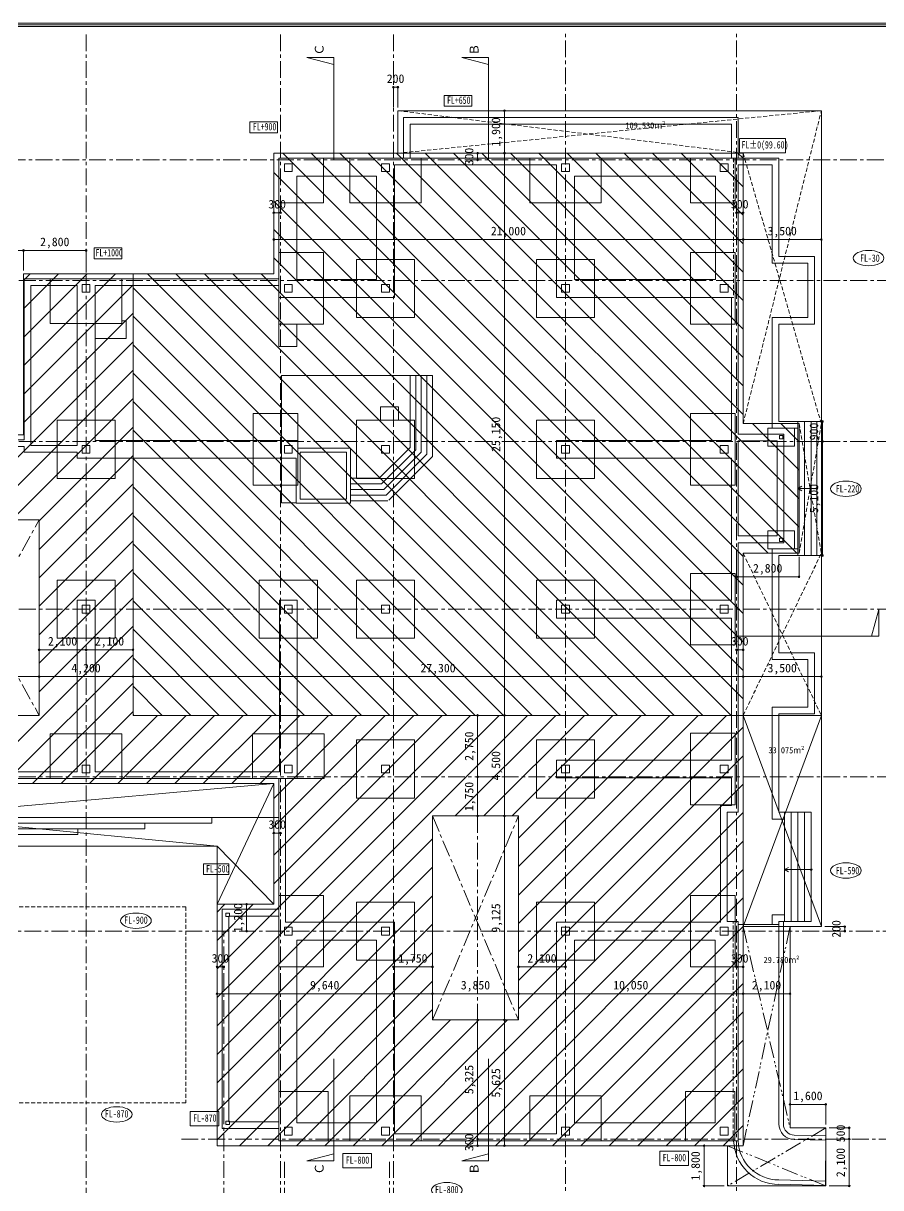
# Model space of a CAD drawing. Units: millimetres at full size, sheet at 1:150. Extents: x -144184 to 144184, y -90019 to 91030.
# Drawn here: x -93447 to -55080, y 38941 to 91030 of the extents above; entities that cross this region are included whole.
import ezdxf
from ezdxf.enums import TextEntityAlignment as Align

# ---------------------------------------------------------------- set-up
doc = ezdxf.new("R2010")
doc.units = ezdxf.units.MM
doc.header["$LTSCALE"] = 150
doc.header["$PDMODE"] = 32
doc.header["$PDSIZE"] = 75
for name, pattern in [('CHAIN1', [8, 5, -1, 1, -1]), ('DASHED1', [1.8, 1.2, -0.6]), ('DOUBLE_CHAIN1', [8.8, 5, -1, 0.6, -0.6, 0.6, -1])]:
    doc.linetypes.add(name, pattern=pattern)
for name, color, linetype, lineweight in [('0-0_基準線', 3, 'Continuous', 13), ('0-1_躯体', 7, 'Continuous', 9), ('0-2_間仕切り', 3, 'Continuous', 13), ('0-3_建具', 2, 'Continuous', 18), ('0-4_設備家具', 7, 'Continuous', 9), ('0-6_文字', 2, 'Continuous', 5), ('0-8_補助線', 4, 'Continuous', 5), ('0-9_ハッチ', 4, 'Continuous', 5), ('0-C_ガス設備', 4, 'DASHED1', 5), ('0-F_', 4, 'CHAIN1', 5), ('F-0_枠', 2, 'Continuous', 13)]:
    doc.layers.add(name, color=color, linetype=linetype, lineweight=lineweight)
doc.styles.add('ＭＳ ゴシック', font='')
doc.styles.get('ＭＳ ゴシック').set_extended_font_data('MS Gothic')

msp = doc.modelspace()

# ---------------------------------------------------------------- linework, layer by layer
at = {"layer": '0-0_基準線'}
for p, q in [((-80753.6, 89501.8), (-79553.6, 89180.2)), ((-79553.6, 89501.8), (-80753.6, 89501.8)), ((-79553.6, 89501.8), (-79553.6, 84930.4)), ((-73823.1, 89501.8), (-72623.1, 89180.2)), ((-72623.1, 89501.8), (-73823.1, 89501.8)), ((-72623.1, 89501.8), (-72623.1, 84930.4)), ((-55165.3, 64810.3), (-55486.9, 63610.3)), ((-55165.3, 63610.3), (-55165.3, 64810.3)), ((-61467.4, 63610.3), (-55165.3, 63610.3)), ((-79553.6, 40137.1), (-79553.6, 44708.5)), ((-72623.1, 40137.1), (-72623.1, 44708.5)), ((-80753.6, 40137.1), (-79553.6, 40458.7)), ((-79553.6, 40137.1), (-80753.6, 40137.1)), ((-73823.1, 40137.1), (-72623.1, 40458.7)), ((-72623.1, 40137.1), (-73823.1, 40137.1))]:
    msp.add_line(p, q, dxfattribs=at)
at = {"layer": '0-0_基準線', "color": 7, "lineweight": 9}
for p, q in [((-81761.8, 84744.5), (-81411.8, 84744.5)), ((-81761.8, 84394.5), (-81761.8, 84744.5)), ((-81411.8, 84394.5), (-81761.8, 84394.5)), ((-81411.8, 84744.5), (-81411.8, 84394.5)), ((-77411.8, 84744.5), (-77411.8, 84394.5)), ((-77061.8, 84744.5), (-77411.8, 84744.5)), ((-77411.8, 84394.5), (-77061.8, 84394.5)), ((-77061.8, 84394.5), (-77061.8, 84744.5)), ((-69361.8, 84744.5), (-69361.8, 84394.5)), ((-69011.8, 84744.5), (-69361.8, 84744.5)), ((-69361.8, 84394.5), (-69011.8, 84394.5)), ((-69011.8, 84394.5), (-69011.8, 84744.5)), ((-62261.8, 84744.5), (-62261.8, 84394.5)), ((-61911.8, 84744.5), (-62261.8, 84744.5)), ((-62261.8, 84394.5), (-61911.8, 84394.5)), ((-61911.8, 84394.5), (-61911.8, 84744.5)), ((-90811.8, 79344.5), (-90461.8, 79344.5)), ((-90811.8, 78994.5), (-90811.8, 79344.5)), ((-90461.8, 79344.5), (-90461.8, 78994.5)), ((-81761.8, 79344.5), (-81411.8, 79344.5)), ((-81761.8, 78994.5), (-81761.8, 79344.5)), ((-81411.8, 79344.5), (-81411.8, 78994.5)), ((-77411.8, 79344.5), (-77411.8, 78994.5)), ((-77061.8, 79344.5), (-77411.8, 79344.5)), ((-77061.8, 78994.5), (-77061.8, 79344.5)), ((-69361.8, 79344.5), (-69361.8, 78994.5)), ((-69011.8, 79344.5), (-69361.8, 79344.5)), ((-69011.8, 78994.5), (-69011.8, 79344.5)), ((-62261.8, 79344.5), (-62261.8, 78994.5)), ((-61911.8, 79344.5), (-62261.8, 79344.5)), ((-61911.8, 78994.5), (-61911.8, 79344.5)), ((-90461.8, 78994.5), (-90811.8, 78994.5)), ((-81411.8, 78994.5), (-81761.8, 78994.5)), ((-77411.8, 78994.5), (-77061.8, 78994.5)), ((-69361.8, 78994.5), (-69011.8, 78994.5)), ((-62261.8, 78994.5), (-61911.8, 78994.5)), ((-59461.8, 72594.5), (-59611.8, 72594.5)), ((-59461.8, 72444.5), (-59461.8, 72594.5)), ((-90811.8, 72144.5), (-90461.8, 72144.5)), ((-90811.8, 71794.5), (-90811.8, 72144.5)), ((-90461.8, 72144.5), (-90461.8, 71794.5)), ((-81761.8, 72144.5), (-81411.8, 72144.5)), ((-81761.8, 71794.5), (-81761.8, 72144.5)), ((-81411.8, 72144.5), (-81411.8, 71794.5)), ((-77411.8, 72144.5), (-77411.8, 71794.5)), ((-77061.8, 72144.5), (-77411.8, 72144.5)), ((-77061.8, 71794.5), (-77061.8, 72144.5)), ((-69361.8, 72144.5), (-69361.8, 71794.5)), ((-69011.8, 72144.5), (-69361.8, 72144.5)), ((-69011.8, 71794.5), (-69011.8, 72144.5)), ((-62261.8, 72144.5), (-62261.8, 71794.5)), ((-61911.8, 72144.5), (-62261.8, 72144.5)), ((-61911.8, 71794.5), (-61911.8, 72144.5)), ((-90461.8, 71794.5), (-90811.8, 71794.5)), ((-81411.8, 71794.5), (-81761.8, 71794.5)), ((-77411.8, 71794.5), (-77061.8, 71794.5)), ((-69361.8, 71794.5), (-69011.8, 71794.5)), ((-62261.8, 71794.5), (-61911.8, 71794.5)), ((-59611.8, 67844.5), (-59461.8, 67844.5)), ((-59461.8, 67844.5), (-59461.8, 67994.5)), ((-90811.8, 64994.5), (-90461.8, 64994.5)), ((-90811.8, 64644.5), (-90811.8, 64994.5)), ((-90461.8, 64644.5), (-90811.8, 64644.5)), ((-90461.8, 64994.5), (-90461.8, 64644.5)), ((-81761.8, 64994.5), (-81411.8, 64994.5)), ((-81761.8, 64644.5), (-81761.8, 64994.5)), ((-81411.8, 64644.5), (-81761.8, 64644.5)), ((-81411.8, 64994.5), (-81411.8, 64644.5)), ((-77411.8, 64994.5), (-77411.8, 64644.5)), ((-77061.8, 64994.5), (-77411.8, 64994.5)), ((-77411.8, 64644.5), (-77061.8, 64644.5)), ((-77061.8, 64644.5), (-77061.8, 64994.5)), ((-69361.8, 64994.5), (-69361.8, 64644.5)), ((-69011.8, 64994.5), (-69361.8, 64994.5)), ((-69361.8, 64644.5), (-69011.8, 64644.5)), ((-69011.8, 64644.5), (-69011.8, 64994.5)), ((-62261.8, 64994.5), (-62261.8, 64644.5)), ((-61911.8, 64994.5), (-62261.8, 64994.5)), ((-62261.8, 64644.5), (-61911.8, 64644.5)), ((-61911.8, 64644.5), (-61911.8, 64994.5)), ((-90811.8, 57844.5), (-90461.8, 57844.5)), ((-90811.8, 57494.5), (-90811.8, 57844.5)), ((-90461.8, 57844.5), (-90461.8, 57494.5)), ((-81761.8, 57844.5), (-81411.8, 57844.5)), ((-81761.8, 57494.5), (-81761.8, 57844.5)), ((-81411.8, 57844.5), (-81411.8, 57494.5)), ((-77411.8, 57844.5), (-77411.8, 57494.5)), ((-77061.8, 57844.5), (-77411.8, 57844.5)), ((-77061.8, 57494.5), (-77061.8, 57844.5)), ((-69361.8, 57844.5), (-69361.8, 57494.5)), ((-69011.8, 57844.5), (-69361.8, 57844.5)), ((-69011.8, 57494.5), (-69011.8, 57844.5)), ((-62261.8, 57844.5), (-62261.8, 57494.5)), ((-61911.8, 57844.5), (-62261.8, 57844.5)), ((-61911.8, 57494.5), (-61911.8, 57844.5)), ((-90461.8, 57494.5), (-90811.8, 57494.5)), ((-81411.8, 57494.5), (-81761.8, 57494.5)), ((-77411.8, 57494.5), (-77061.8, 57494.5)), ((-69361.8, 57494.5), (-69011.8, 57494.5)), ((-62261.8, 57494.5), (-61911.8, 57494.5)), ((-84376.8, 51069.5), (-84376.8, 51219.5)), ((-84376.8, 51219.5), (-84226.8, 51219.5)), ((-84226.8, 51069.5), (-84376.8, 51069.5)), ((-84226.8, 51219.5), (-84226.8, 51069.5)), ((-81761.8, 50594.5), (-81411.8, 50594.5)), ((-81761.8, 50244.5), (-81761.8, 50594.5)), ((-81411.8, 50594.5), (-81411.8, 50244.5)), ((-77411.8, 50594.5), (-77411.8, 50244.5)), ((-77061.8, 50594.5), (-77411.8, 50594.5)), ((-77061.8, 50244.5), (-77061.8, 50594.5)), ((-69361.8, 50594.5), (-69361.8, 50244.5)), ((-69011.8, 50594.5), (-69361.8, 50594.5)), ((-69011.8, 50244.5), (-69011.8, 50594.5)), ((-62261.8, 50594.5), (-62261.8, 50244.5)), ((-61911.8, 50594.5), (-62261.8, 50594.5)), ((-61911.8, 50244.5), (-61911.8, 50594.5)), ((-81411.8, 50244.5), (-81761.8, 50244.5)), ((-77411.8, 50244.5), (-77061.8, 50244.5)), ((-69361.8, 50244.5), (-69011.8, 50244.5)), ((-62261.8, 50244.5), (-61911.8, 50244.5)), ((-84376.8, 41919.5), (-84376.8, 41769.5)), ((-84226.8, 41919.5), (-84376.8, 41919.5)), ((-84376.8, 41769.5), (-84226.8, 41769.5)), ((-84226.8, 41769.5), (-84226.8, 41919.5)), ((-81761.8, 41644.5), (-81411.8, 41644.5)), ((-81761.8, 41294.5), (-81761.8, 41644.5)), ((-81411.8, 41294.5), (-81761.8, 41294.5)), ((-81411.8, 41644.5), (-81411.8, 41294.5)), ((-77411.8, 41644.5), (-77411.8, 41294.5)), ((-77061.8, 41644.5), (-77411.8, 41644.5)), ((-77411.8, 41294.5), (-77061.8, 41294.5)), ((-77061.8, 41294.5), (-77061.8, 41644.5)), ((-69361.8, 41644.5), (-69361.8, 41294.5)), ((-69011.8, 41644.5), (-69361.8, 41644.5)), ((-69011.8, 41294.5), (-69361.8, 41294.5)), ((-69011.8, 41294.5), (-69011.8, 41644.5)), ((-62261.8, 41644.5), (-62261.8, 41294.5)), ((-61911.8, 41644.5), (-62261.8, 41644.5)), ((-62261.8, 41294.5), (-61911.8, 41294.5)), ((-61911.8, 41294.5), (-61911.8, 41644.5))]:
    msp.add_line(p, q, dxfattribs=at)
for points in [[(-59611.8, 72594.5), (-59611.8, 72444.5), (-59461.8, 72444.5)], [(-59461.8, 67994.5), (-59611.8, 67994.5), (-59611.8, 67844.5)]]:
    msp.add_lwpolyline(points, dxfattribs=at)
at = {"layer": '0-1_躯体'}
for p, q in [((-80011.8, 84994.5), (-80011.8, 82994.5)), ((-78836.8, 84994.5), (-75636.8, 84994.5)), ((-78836.8, 82994.5), (-78836.8, 84994.5)), ((-75636.8, 84994.5), (-75636.8, 82994.5)), ((-70786.8, 84994.5), (-67586.8, 84994.5)), ((-70786.8, 82994.5), (-70786.8, 84994.5)), ((-67586.8, 84994.5), (-67586.8, 82994.5)), ((-63586.8, 82994.5), (-63586.8, 84994.5)), ((-63586.8, 84994.5), (-61586.8, 84994.5)), ((-61586.8, 84994.5), (-61586.8, 82994.5)), ((-80011.8, 82994.5), (-82011.8, 82994.5)), ((-75636.8, 82994.5), (-78836.8, 82994.5)), ((-67586.8, 82994.5), (-70786.8, 82994.5)), ((-61586.8, 82994.5), (-63586.8, 82994.5)), ((-82011.8, 80769.5), (-82011.8, 76574.5)), ((-63586.8, 80769.5), (-63586.8, 77569.5)), ((-61586.8, 80769.5), (-63586.8, 80769.5)), ((-61586.8, 77569.5), (-61586.8, 80769.5)), ((-78536.8, 80469.5), (-78536.8, 77869.5)), ((-75936.8, 80469.5), (-78536.8, 80469.5)), ((-75936.8, 77869.5), (-75936.8, 80469.5)), ((-70486.8, 80469.5), (-70486.8, 77869.5)), ((-67886.8, 80469.5), (-70486.8, 80469.5)), ((-67886.8, 77869.5), (-67886.8, 80469.5)), ((-92236.8, 79594.5), (-89036.8, 79594.5)), ((-92236.8, 77594.5), (-92236.8, 79594.5)), ((-89036.8, 79594.5), (-89036.8, 77594.5)), ((-89036.8, 77724.5), (-88836.8, 77724.5)), ((-88836.8, 76924.5), (-88836.8, 77724.5)), ((-78536.8, 77869.5), (-75936.8, 77869.5)), ((-70486.8, 77869.5), (-67886.8, 77869.5)), ((-89036.8, 77594.5), (-92236.8, 77594.5)), ((-80011.8, 77569.5), (-82011.8, 77569.5)), ((-81211.8, 77569.5), (-81211.8, 76574.5)), ((-63586.8, 77569.5), (-61586.8, 77569.5)), ((-90236.8, 76924.5), (-88836.8, 76924.5)), ((-81211.8, 76574.5), (-82011.8, 76574.5)), ((-77461.8, 73874.5), (-76661.8, 73874.5)), ((-77461.8, 73269.5), (-77461.8, 73874.5)), ((-76661.8, 73269.5), (-76661.8, 73874.5)), ((-63586.8, 73569.5), (-63586.8, 70369.5)), ((-61586.8, 73569.5), (-63586.8, 73569.5)), ((-61586.8, 70369.5), (-61586.8, 73569.5)), ((-91936.8, 73269.5), (-91936.8, 70669.5)), ((-89336.8, 73269.5), (-91936.8, 73269.5)), ((-89336.8, 70669.5), (-89336.8, 73269.5)), ((-78536.8, 73269.5), (-78536.8, 70669.5)), ((-75936.8, 73269.5), (-78536.8, 73269.5)), ((-75936.8, 70669.5), (-75936.8, 73269.5)), ((-70486.8, 73269.5), (-70486.8, 70669.5)), ((-67886.8, 73269.5), (-70486.8, 73269.5)), ((-67886.8, 70669.5), (-67886.8, 73269.5)), ((-60136.8, 72919.5), (-58936.8, 72919.5)), ((-58936.8, 72119.5), (-58936.8, 72919.5)), ((-91936.8, 70669.5), (-89336.8, 70669.5)), ((-78536.8, 70669.5), (-75936.8, 70669.5)), ((-70486.8, 70669.5), (-67886.8, 70669.5)), ((-63586.8, 70369.5), (-61586.8, 70369.5)), ((-60136.8, 68319.5), (-60136.8, 67519.5)), ((-58936.8, 68319.5), (-60136.8, 68319.5)), ((-58936.8, 67519.5), (-58936.8, 68319.5)), ((-60136.8, 67519.5), (-58936.8, 67519.5)), ((-63586.8, 66419.5), (-63586.8, 63219.5)), ((-61586.8, 66419.5), (-63586.8, 66419.5)), ((-61586.8, 63219.5), (-61586.8, 66419.5)), ((-91936.8, 66119.5), (-91936.8, 63519.5)), ((-89336.8, 66119.5), (-91936.8, 66119.5)), ((-89336.8, 63519.5), (-89336.8, 66119.5)), ((-82886.8, 66119.5), (-82886.8, 63519.5)), ((-80286.8, 66119.5), (-82886.8, 66119.5)), ((-80286.8, 63519.5), (-80286.8, 66119.5)), ((-78536.8, 66119.5), (-78536.8, 63519.5)), ((-75936.8, 66119.5), (-78536.8, 66119.5)), ((-75936.8, 63519.5), (-75936.8, 66119.5)), ((-70486.8, 66119.5), (-70486.8, 63519.5)), ((-67886.8, 66119.5), (-70486.8, 66119.5)), ((-67886.8, 63519.5), (-67886.8, 66119.5)), ((-91936.8, 63519.5), (-89336.8, 63519.5)), ((-82886.8, 63519.5), (-80286.8, 63519.5)), ((-78536.8, 63519.5), (-75936.8, 63519.5)), ((-70486.8, 63519.5), (-67886.8, 63519.5)), ((-63586.8, 63219.5), (-61586.8, 63219.5)), ((-92236.8, 57244.5), (-92236.8, 59244.5)), ((-92236.8, 59244.5), (-89036.8, 59244.5)), ((-89036.8, 59244.5), (-89036.8, 57244.5)), ((-83186.8, 57244.5), (-83186.8, 59244.5)), ((-83186.8, 59244.5), (-79986.8, 59244.5)), ((-79986.8, 59244.5), (-79986.8, 57244.5)), ((-78536.8, 58969.5), (-78536.8, 56369.5)), ((-75936.8, 58969.5), (-78536.8, 58969.5)), ((-75936.8, 56369.5), (-75936.8, 58969.5)), ((-70486.8, 58969.5), (-70486.8, 56369.5)), ((-67886.8, 58969.5), (-70486.8, 58969.5)), ((-67886.8, 56369.5), (-67886.8, 58969.5)), ((-63586.8, 59269.5), (-63586.8, 56069.5)), ((-61586.8, 59269.5), (-63586.8, 59269.5)), ((-61586.8, 56069.5), (-61586.8, 59269.5)), ((-89036.8, 57244.5), (-92236.8, 57244.5)), ((-79986.8, 57244.5), (-83186.8, 57244.5)), ((-78536.8, 56369.5), (-75936.8, 56369.5)), ((-70486.8, 56369.5), (-67886.8, 56369.5)), ((-63586.8, 56069.5), (-61586.8, 56069.5)), ((-82011.8, 52019.5), (-82011.8, 48819.5)), ((-80011.8, 52019.5), (-82011.8, 52019.5)), ((-80011.8, 48819.5), (-80011.8, 52019.5)), ((-78536.8, 51719.5), (-78536.8, 49119.5)), ((-75936.8, 51719.5), (-78536.8, 51719.5)), ((-75936.8, 49119.5), (-75936.8, 51719.5)), ((-70486.8, 51719.5), (-70486.8, 49119.5)), ((-67886.8, 51719.5), (-70486.8, 51719.5)), ((-67886.8, 49119.5), (-67886.8, 51719.5)), ((-63586.8, 52019.5), (-63586.8, 48819.5)), ((-61586.8, 52019.5), (-63586.8, 52019.5)), ((-61586.8, 48819.5), (-61586.8, 52019.5)), ((-78536.8, 49119.5), (-75936.8, 49119.5)), ((-70486.8, 49119.5), (-67886.8, 49119.5)), ((-82011.8, 48819.5), (-80011.8, 48819.5)), ((-63586.8, 48819.5), (-61586.8, 48819.5)), ((-82011.8, 43244.5), (-82011.8, 41044.5)), ((-79811.8, 43244.5), (-82011.8, 43244.5)), ((-79811.8, 41044.5), (-79811.8, 43244.5)), ((-63811.8, 43244.5), (-61611.8, 43244.5)), ((-63811.8, 41044.5), (-63811.8, 43244.5)), ((-61611.8, 43244.5), (-61611.8, 41044.5)), ((-78836.8, 41044.5), (-78836.8, 43044.5)), ((-78836.8, 43044.5), (-75636.8, 43044.5)), ((-75636.8, 43044.5), (-75636.8, 41044.5)), ((-70786.8, 41044.5), (-70786.8, 43044.5)), ((-70786.8, 43044.5), (-67586.8, 43044.5)), ((-67586.8, 43044.5), (-67586.8, 41044.5)), ((-82011.8, 41044.5), (-79811.8, 41044.5)), ((-75636.8, 41044.5), (-78836.8, 41044.5)), ((-67586.8, 41044.5), (-70786.8, 41044.5)), ((-61611.8, 41044.5), (-63811.8, 41044.5))]:
    msp.add_line(p, q, dxfattribs=at)
for points in [[(-82011.8, 82994.5), (-82011.8, 84994.5), (-80011.8, 84994.5)], [(-80011.8, 77569.5), (-80011.8, 80769.5), (-82011.8, 80769.5)], [(-60136.8, 72919.5), (-60136.8, 72119.5), (-58936.8, 72119.5)]]:
    msp.add_lwpolyline(points, dxfattribs=at)
msp.add_lwpolyline([(-81161.8, 70369.5), (-81161.8, 73569.5), (-83161.8, 73569.5), (-83161.8, 70369.5)], close=True, dxfattribs=at)
at = {"layer": '0-2_間仕切り', "color": 7, "lineweight": 9}
for p, q in [((-76436.8, 84994.5), (-76436.8, 86819.5)), ((-61461.8, 86819.5), (-76436.8, 86819.5)), ((-76136.8, 84994.5), (-76136.8, 86519.5)), ((-61761.8, 86519.5), (-76136.8, 86519.5)), ((-61761.8, 84994.5), (-61761.8, 86519.5)), ((-61461.8, 86819.5), (-61461.8, 84994.5)), ((-82011.8, 84994.5), (-82011.8, 79594.5)), ((-82011.8, 84994.5), (-59636.8, 84994.5)), ((-59636.8, 80594.5), (-59636.8, 84994.5)), ((-76836.8, 78769.5), (-76836.8, 84694.5)), ((-61461.8, 84694.5), (-59936.8, 84694.5)), ((-61461.8, 84694.5), (-61461.8, 72644.5)), ((-59936.8, 80294.5), (-59936.8, 84694.5)), ((-81211.8, 84194.5), (-81211.8, 79569.5)), ((-68786.8, 79569.5), (-68786.8, 84194.5)), ((-68786.8, 84194.5), (-62474.3, 84194.5)), ((-62474.3, 79569.5), (-62474.3, 84194.5)), ((-93411.8, 79594.5), (-82011.8, 79594.5)), ((-93411.8, 79594.5), (-93411.8, 72394.5)), ((-93111.8, 79294.5), (-91036.8, 79294.5)), ((-93111.8, 79294.5), (-93111.8, 72144.5)), ((-91036.8, 72144.5), (-91036.8, 79294.5)), ((-90236.8, 79294.5), (-82011.8, 79294.5)), ((-82011.8, 79294.5), (-82011.8, 78769.5)), ((-77636.8, 79569.5), (-81211.8, 79569.5)), ((-68786.8, 79569.5), (-62474.3, 79569.5)), ((-76836.8, 78769.5), (-82011.8, 78769.5)), ((-69586.8, 78769.5), (-61761.8, 78769.5)), ((-61761.8, 72369.5), (-61761.8, 78769.5)), ((-76136.8, 72058.7), (-76136.8, 75274.5)), ((-75886.8, 71955.1), (-75886.8, 75274.5)), ((-75636.8, 71851.6), (-75636.8, 75274.5)), ((-75386.8, 71748), (-75386.8, 75274.5)), ((-75136.8, 75274.5), (-75136.8, 71644.5)), ((-58786.8, 67219.5), (-58786.8, 73219.5)), ((-58486.8, 67219.5), (-58486.8, 73219.5)), ((-58186.8, 67219.5), (-58186.8, 73219.5)), ((-59411.8, 72644.5), (-61461.8, 72644.5)), ((-59936.8, 72919.5), (-58786.8, 72919.5)), ((-59411.8, 67794.5), (-59411.8, 72644.5)), ((-99261.8, 72394.5), (-93411.8, 72394.5)), ((-99261.8, 72094.5), (-93411.8, 72094.5)), ((-93411.8, 72094.5), (-93411.8, 71844.5)), ((-93111.8, 72144.5), (-91036.8, 72144.5)), ((-81161.8, 72024.5), (-81161.8, 72369.5)), ((-78801.8, 72024.5), (-81161.8, 72024.5)), ((-77521.1, 70674.5), (-76136.8, 72058.7)), ((-77417.5, 70424.5), (-75886.8, 71955.1)), ((-69586.8, 72369.5), (-69586.8, 71569.5)), ((-69586.8, 72369.5), (-61761.8, 72369.5)), ((-59711.8, 72344.5), (-61461.8, 72344.5)), ((-61461.8, 72344.5), (-61461.8, 68094.5)), ((-59711.8, 68094.5), (-59711.8, 72344.5)), ((-93411.8, 71844.5), (-91036.8, 71844.5)), ((-91036.8, 71569.5), (-91036.8, 71844.5)), ((-81241.8, 71569.5), (-91036.8, 71569.5)), ((-81241.8, 69564.5), (-81241.8, 71569.5)), ((-77314, 70174.5), (-75636.8, 71851.6)), ((-77210.4, 69924.5), (-75386.8, 71748)), ((-77087.7, 69693.6), (-75136.8, 71644.5)), ((-69586.8, 71569.5), (-61761.8, 71569.5)), ((-61761.8, 65219.5), (-61761.8, 71569.5)), ((-77521.1, 70674.5), (-78781.8, 70674.5)), ((-77417.5, 70424.5), (-78781.8, 70424.5)), ((-58786.8, 70219.5), (-58612.1, 70320.4)), ((-77314, 70174.5), (-78781.8, 70174.5)), ((-77210.4, 69924.5), (-78781.8, 69924.5)), ((-58786.8, 70219.5), (-58612.1, 70118.5)), ((-57936.8, 70219.5), (-58786.8, 70219.5)), ((-81241.8, 69574.5), (-81891.8, 69574.5)), ((-77133.9, 69674.5), (-78781.8, 69674.5)), ((-59711.8, 68094.5), (-61461.8, 68094.5)), ((-59411.8, 67794.5), (-61461.8, 67794.5)), ((-61461.8, 67794.5), (-61461.8, 55744.5)), ((-58786.8, 67519.5), (-59936.8, 67519.5)), ((-90236.8, 65219.5), (-90236.8, 57544.5)), ((-81186.8, 65219.5), (-81986.8, 65219.5)), ((-81986.8, 65219.5), (-81986.8, 57544.5)), ((-81186.8, 65219.5), (-81186.8, 57244.5)), ((-69586.8, 65219.5), (-61761.8, 65219.5)), ((-61761.8, 58069.5), (-61761.8, 64419.5)), ((-59936.8, 60434.5), (-59936.8, 55434.5)), ((-59636.8, 60134.5), (-59636.8, 55734.5)), ((-69586.8, 58069.5), (-61761.8, 58069.5)), ((-99236.8, 57544.5), (-91036.8, 57544.5)), ((-90236.8, 57544.5), (-81986.8, 57544.5)), ((-113511.8, 57244.5), (-82011.8, 57244.5)), ((-82011.8, 51394.5), (-82011.8, 57244.5)), ((-81711.8, 57244.5), (-81186.8, 57244.5)), ((-81711.8, 57244.5), (-81711.8, 50819.5)), ((-61761.8, 57269.5), (-61761.8, 56044.5)), ((-62251.8, 56044.5), (-61761.8, 56044.5)), ((-62251.8, 56044.5), (-62251.8, 50819.5)), ((-61951.8, 55744.5), (-61461.8, 55744.5)), ((-61951.8, 55744.5), (-61951.8, 50844.5)), ((-109341.2, 55244.5), (-85011.8, 55244.5)), ((-109237.6, 55494.5), (-82011.8, 55494.5)), ((-88011.8, 54994.5), (-88011.8, 55244.5)), ((-85011.8, 55244.5), (-85011.8, 55494.5)), ((-59388.9, 55434.5), (-59936.8, 55434.5)), ((-58188.9, 55734.5), (-59636.8, 55734.5)), ((-59388.9, 50854.5), (-59388.9, 55734.5)), ((-59088.9, 50854.5), (-59088.9, 55734.5)), ((-58788.9, 50854.5), (-58788.9, 55734.5)), ((-58488.9, 50854.5), (-58488.9, 55734.5)), ((-58188.9, 50854.5), (-58188.9, 55734.5)), ((-109548.3, 54744.5), (-91011.8, 54744.5)), ((-109444.7, 54994.5), (-88011.8, 54994.5)), ((-91011.8, 54994.5), (-91011.8, 54744.5)), ((-59388.9, 53169.4), (-59214.1, 53270.3)), ((-59388.9, 53169.4), (-59214.1, 53068.5)), ((-58188.9, 53169.4), (-59388.9, 53169.4)), ((-84551.8, 51394.5), (-84551.8, 41594.5)), ((-84551.8, 51394.5), (-82011.8, 51394.5)), ((-84251.8, 51094.5), (-84251.8, 41894.5)), ((-84251.8, 51094.5), (-82011.8, 51094.5)), ((-82011.8, 41894.5), (-82011.8, 51094.5)), ((-59936.8, 50719.5), (-59936.8, 51154.5)), ((-59388.9, 51154.5), (-59936.8, 51154.5)), ((-76836.8, 50819.5), (-81711.8, 50819.5)), ((-69586.8, 50819.5), (-69586.8, 41344.5)), ((-69586.8, 50819.5), (-62251.8, 50819.5)), ((-61461.8, 50844.5), (-61951.8, 50844.5)), ((-61461.8, 41044.5), (-61461.8, 50844.5)), ((-61461.8, 50719.5), (-59636.8, 50719.5)), ((-58188.9, 50854.5), (-59636.8, 50854.5)), ((-59636.8, 41798.1), (-59636.8, 50854.5)), ((-59436.8, 41798.1), (-59436.8, 50854.5)), ((-77636.8, 50019.5), (-77636.8, 41844.5)), ((-68786.8, 50019.5), (-62486.8, 50019.5)), ((-62486.8, 41844.5), (-62486.8, 50019.5)), ((-84251.8, 41894.5), (-82011.8, 41894.5)), ((-81211.8, 41844.5), (-77636.8, 41844.5)), ((-84551.8, 41594.5), (-82011.8, 41594.5)), ((-82011.8, 41044.5), (-82011.8, 41594.5)), ((-58949.3, 41298.2), (-57540.5, 41263.1)), ((-57551.1, 39040.2), (-57540.5, 41263.1)), ((-61461.8, 41044.5), (-82011.8, 41044.5)), ((-58954.3, 41098.3), (-57541.5, 41063.1)), ((-59641.7, 39092.3), (-57551.1, 39040.2)), ((-59636.8, 39292.2), (-57546.9, 39240.1))]:
    msp.add_line(p, q, dxfattribs=at)
at = {"layer": '0-2_間仕切り', "color": 7, "linetype": 'DASHED1', "lineweight": 9}
for p, q in [((-61674.3, 84994.5), (-61674.3, 78769.5)), ((-61761.8, 78769.5), (-61674.3, 78769.5)), ((-61686.8, 41044.5), (-61686.8, 50844.5))]:
    msp.add_line(p, q, dxfattribs=at)
at = {"layer": '0-2_間仕切り', "color": 7, "lineweight": 9}
for points in [[(-69586.8, 78769.5), (-69586.8, 84694.5), (-76836.8, 84694.5)], [(-77636.8, 79569.5), (-77636.8, 84194.5), (-81211.8, 84194.5)], [(-59936.8, 80294.5), (-58336.8, 80294.5), (-58336.8, 77869.5), (-59936.8, 77869.5), (-59936.8, 72919.5)], [(-59636.8, 73219.5), (-59636.8, 77569.5), (-58036.8, 77569.5), (-58036.8, 80594.5), (-59636.8, 80594.5)], [(-81161.8, 72369.5), (-90236.8, 72369.5), (-90236.8, 79294.5)], [(-75136.8, 75274.5), (-81891.8, 75274.5), (-81891.8, 69574.5)], [(-59636.8, 67219.5), (-57936.8, 67219.5), (-57936.8, 73219.5), (-59636.8, 73219.5)], [(-78801.8, 72024.5), (-78801.8, 69564.5), (-81241.8, 69564.5)], [(-59936.8, 67519.5), (-59936.8, 62569.5), (-58336.8, 62569.5), (-58336.8, 60434.5), (-59936.8, 60434.5)], [(-59636.8, 60134.5), (-58036.8, 60134.5), (-58036.8, 62869.5), (-59636.8, 62869.5), (-59636.8, 67219.5)], [(-90236.8, 65219.5), (-91036.8, 65219.5), (-91036.8, 57544.5)], [(-69586.8, 65219.5), (-69586.8, 64419.5), (-61761.8, 64419.5)], [(-69586.8, 58069.5), (-69586.8, 57269.5), (-61761.8, 57269.5)], [(-76836.8, 50819.5), (-76836.8, 41344.5), (-69586.8, 41344.5)], [(-77636.8, 50019.5), (-81211.8, 50019.5), (-81211.8, 41844.5)], [(-68786.8, 50019.5), (-68786.8, 41844.5), (-62486.8, 41844.5)]]:
    msp.add_lwpolyline(points, dxfattribs=at)
msp.add_lwpolyline([(-81061.8, 69744.5), (-81061.8, 71844.5), (-78981.8, 71844.5), (-78981.8, 69744.5)], close=True, dxfattribs=at)
for centre, radius, start, end in [((-58936.8, 41798.1), 700, 180, 268.57264), ((-58936.8, 41798.1), 500, 180, 268.57264), ((-59636.8, 41115.3), 2026.4, 182.00296, 270), ((-59636.8, 41115.3), 1826.4, 182.22241, 270)]:
    msp.add_arc(centre, radius, start, end, dxfattribs=at)
at = {"layer": '0-2_間仕切り', "color": 7}
for p in [(-57936.8, 70219.5), (-58188.9, 53169.4)]:
    msp.add_point(p, dxfattribs=at)
at = {"layer": '0-3_建具'}
for p, q in [((-76686.8, 85219.5), (-76686.8, 87119.5)), ((-57736.8, 87119.5), (-76686.8, 87119.5)), ((-57736.8, 50619.5), (-57736.8, 87119.5)), ((-61236.8, 85219.5), (-61236.8, 73119.5)), ((-93436.8, 79819.5), (-82236.8, 79819.5)), ((-93436.8, 79819.5), (-93436.8, 72619.5)), ((-88536.8, 79819.5), (-88536.8, 60069.5)), ((-58736.8, 73119.5), (-61236.8, 73119.5)), ((-58736.8, 73119.5), (-58736.8, 67319.5)), ((-93436.8, 72619.5), (-99036.8, 72619.5)), ((-92736.8, 68819.5), (-97536.8, 68819.5)), ((-92736.8, 60069.5), (-92736.8, 68819.5)), ((-58736.8, 67319.5), (-61236.8, 67319.5)), ((-61236.8, 67319.5), (-61236.8, 40819.5)), ((-92736.8, 60069.5), (-97536.8, 60069.5)), ((-57736.8, 60069.5), (-88536.8, 60069.5)), ((-75136.8, 46444.5), (-75136.8, 55569.5)), ((-75136.8, 55569.5), (-71286.8, 55569.5)), ((-71286.8, 55569.5), (-71286.8, 46444.5)), ((-113736.8, 54219.5), (-84776.8, 54219.5)), ((-84776.8, 40819.5), (-84776.8, 54219.5)), ((-84776.8, 51619.5), (-82236.8, 51619.5)), ((-61236.8, 50619.5), (-57736.8, 50619.5)), ((-71286.8, 46444.5), (-75136.8, 46444.5)), ((-84776.8, 40819.5), (-61236.8, 40819.5)), ((-61936.8, 40819.5), (-61936.8, 39019.5))]:
    msp.add_line(p, q, dxfattribs=at)
for points in [[(-82236.8, 79819.5), (-82236.8, 85219.5), (-61236.8, 85219.5)], [(-82236.8, 51619.5), (-82236.8, 57019.5), (-113736.8, 57019.5)], [(-59136.8, 50619.5), (-59136.8, 41619.5), (-57536.8, 41619.5), (-57536.8, 39019.5), (-61936.8, 39019.5)]]:
    msp.add_lwpolyline(points, dxfattribs=at)
at = {"layer": '0-4_設備家具', "linetype": 'DASHED1'}
for p, q in [((-61236.8, 85219.5), (-76686.8, 87119.5)), ((-57736.8, 73119.5), (-61236.8, 85219.5)), ((-58736.8, 73119.5), (-57736.8, 67319.5)), ((-58736.8, 67319.5), (-57736.8, 73119.5)), ((-61236.8, 67319.5), (-57736.8, 60069.5)), ((-61236.8, 60069.5), (-57736.8, 67319.5))]:
    msp.add_line(p, q, dxfattribs=at)
at = {"layer": '0-4_設備家具', "linetype": 'CHAIN1'}
for p, q in [((-97536.8, 68819.5), (-92736.8, 60069.5)), ((-97536.8, 60069.5), (-92736.8, 68819.5)), ((-75136.8, 46444.5), (-71286.8, 55569.5)), ((-75136.8, 55569.5), (-71286.8, 46444.5))]:
    msp.add_line(p, q, dxfattribs=at)
at = {"layer": '0-4_設備家具'}
for p, q in [((-61236.8, 60069.5), (-57736.8, 50619.5)), ((-61236.8, 50619.5), (-57736.8, 60069.5)), ((-113736.8, 57019.5), (-84776.8, 54219.5)), ((-82236.8, 57019.5), (-113736.8, 54219.5)), ((-84776.8, 51619.5), (-82236.8, 57019.5)), ((-82236.8, 51619.5), (-84776.8, 54219.5))]:
    msp.add_line(p, q, dxfattribs=at)
at = {"layer": '0-4_設備家具', "linetype": 'DOUBLE_CHAIN1'}
for p, q in [((-61236.8, 40819.5), (-59136.8, 50619.5)), ((-61236.8, 50619.5), (-59136.8, 41619.5)), ((-57536.8, 41619.5), (-61936.8, 39019.5)), ((-61936.8, 40819.5), (-57536.8, 39019.5))]:
    msp.add_line(p, q, dxfattribs=at)
at = {"layer": '0-4_設備家具', "linetype": 'DASHED1'}
msp.add_lwpolyline([(-61236.8, 73119.5), (-57736.8, 87119.5), (-76686.8, 85219.5)], dxfattribs=at)
at = {"layer": '0-6_文字', "color": 4}
for p, q in [((-76886.8, 88169.5), (-76886.8, 87269.5)), ((-76886.8, 88169.5), (-76686.8, 88169.5)), ((-76686.8, 88169.5), (-76686.8, 87269.5)), ((-71917.3, 85219.5), (-71917.3, 87119.5)), ((-73117.3, 84919.5), (-73117.3, 85219.5)), ((-71917.3, 85219.5), (-71917.3, 60069.5)), ((-81936.8, 82555.3), (-82236.8, 82555.3)), ((-61236.8, 82555.3), (-61536.8, 82555.3)), ((-82236.8, 81355.3), (-61236.8, 81355.3)), ((-61236.8, 81355.3), (-57736.8, 81355.3)), ((-99036.8, 80869.5), (-93436.8, 80869.5)), ((-93436.8, 80869.5), (-93436.8, 79969.5)), ((-93436.8, 80869.5), (-90636.8, 80869.5)), ((-90636.8, 80869.5), (-90636.8, 79969.5)), ((-57686.8, 73219.5), (-58586.8, 73219.5)), ((-57686.8, 73219.5), (-57686.8, 72319.5)), ((-57686.8, 72319.5), (-58586.8, 72319.5)), ((-57686.8, 72319.5), (-57686.8, 67219.5)), ((-57686.8, 67219.5), (-58586.8, 67219.5)), ((-61536.8, 66269.5), (-61536.8, 67169.5)), ((-58736.8, 66269.5), (-58736.8, 67169.5)), ((-61536.8, 66269.5), (-58736.8, 66269.5)), ((-92736.8, 63004.8), (-90636.8, 63004.8)), ((-90636.8, 63004.8), (-88536.8, 63004.8)), ((-61536.8, 63004.8), (-61236.8, 63004.8)), ((-97536.8, 61804.8), (-92736.8, 61804.8)), ((-92736.8, 61804.8), (-88536.8, 61804.8)), ((-88536.8, 61804.8), (-61236.8, 61804.8)), ((-61236.8, 61804.8), (-57736.8, 61804.8)), ((-73117.3, 57319.5), (-73117.3, 60069.5)), ((-71917.3, 60069.5), (-71917.3, 55569.5)), ((-73117.3, 55569.5), (-73117.3, 57319.5)), ((-71917.3, 55569.5), (-71917.3, 46444.5)), ((-82236.8, 54807.3), (-81936.8, 54807.3)), ((-83453, 50419.5), (-83453, 51619.5)), ((-56686.8, 50619.5), (-57586.8, 50619.5)), ((-56686.8, 50419.5), (-56686.8, 50619.5)), ((-56686.8, 50419.5), (-57586.8, 50419.5)), ((-84776.8, 48820), (-84476.8, 48820)), ((-76886.8, 48820), (-75136.8, 48820)), ((-71286.8, 48820), (-69186.8, 48820)), ((-61536.8, 48820), (-61236.8, 48820)), ((-75136.8, 47620), (-84776.8, 47620)), ((-71286.8, 47620), (-75136.8, 47620)), ((-61236.8, 47620), (-71286.8, 47620)), ((-61236.8, 47620), (-59136.8, 47620)), ((-73117.3, 41119.5), (-73117.3, 46444.5)), ((-71917.3, 46444.5), (-71917.3, 40819.5)), ((-59136.8, 42669.5), (-59136.8, 41769.5)), ((-59136.8, 42669.5), (-57536.8, 42669.5)), ((-57536.8, 42669.5), (-57536.8, 41769.5)), ((-56491.5, 41619.5), (-57391.5, 41619.5)), ((-56491.5, 41119.5), (-56491.5, 41619.5)), ((-73117.3, 40819.5), (-73117.3, 41119.5)), ((-62986.8, 40819.5), (-62086.8, 40819.5)), ((-62986.8, 40819.5), (-62986.8, 39019.5)), ((-56491.5, 41119.5), (-57391.5, 41119.5)), ((-56491.5, 39019.5), (-56491.5, 41119.5)), ((-62986.8, 39019.5), (-62086.8, 39019.5)), ((-56491.5, 39019.5), (-57391.5, 39019.5))]:
    msp.add_line(p, q, dxfattribs=at)
at = {"layer": '0-6_文字', "color": 4, "linetype": 'CHAIN1'}
msp.add_line((-73117.3, 55569.5), (-73117.3, 46444.5), dxfattribs=at)
at = {"layer": '0-6_文字'}
for p in [(-76886.8, 88169.5), (-76686.8, 88169.5), (-71917.3, 87119.5), (-73117.3, 85219.5), (-73117.3, 84919.5), (-71917.3, 85219.5), (-82236.8, 82555.3), (-81936.8, 82555.3), (-61536.8, 82555.3), (-61236.8, 82555.3), (-82236.8, 81355.3), (-61236.8, 81355.3), (-57736.8, 81355.3), (-93436.8, 80869.5), (-90636.8, 80869.5), (-57686.8, 73219.5), (-57686.8, 72319.5), (-57686.8, 67219.5), (-61536.8, 66269.5), (-58736.8, 66269.5), (-92736.8, 63004.8), (-90636.8, 63004.8), (-88536.8, 63004.8), (-61536.8, 63004.8), (-61236.8, 63004.8), (-92736.8, 61804.8), (-88536.8, 61804.8), (-61236.8, 61804.8), (-57736.8, 61804.8), (-73117.3, 60069.5), (-71917.3, 60069.5), (-73117.3, 57319.5), (-73117.3, 55569.5), (-71917.3, 55569.5), (-82236.8, 54807.3), (-81936.8, 54807.3), (-83453, 51619.5), (-56686.8, 50619.5), (-83453, 50419.5), (-56686.8, 50419.5), (-84776.8, 48820), (-84476.8, 48820), (-76886.8, 48820), (-75136.8, 48820), (-71286.8, 48820), (-69186.8, 48820), (-61536.8, 48820), (-61236.8, 48820), (-84776.8, 47620), (-75136.8, 47620), (-71286.8, 47620), (-61236.8, 47620), (-59136.8, 47620), (-73117.3, 46444.5), (-71917.3, 46444.5), (-59136.8, 42669.5), (-57536.8, 42669.5), (-73117.3, 41119.5), (-56491.5, 41619.5), (-56491.5, 41119.5), (-73117.3, 40819.5), (-71917.3, 40819.5), (-62986.8, 40819.5), (-62986.8, 39019.5), (-56491.5, 39019.5)]:
    msp.add_point(p, dxfattribs=at)
at = {"layer": '0-8_補助線'}
for p, q in [((-81832, 85219.5), (-61236.8, 64624.3)), ((-80559.2, 85219.5), (-61236.8, 65897.1)), ((-79286.5, 85219.5), (-61236.8, 67169.9)), ((-78013.7, 85219.5), (-60113.7, 67319.5)), ((-76740.9, 85219.5), (-58840.9, 67319.5)), ((-75468.1, 85219.5), (-58736.8, 68488.2)), ((-74195.3, 85219.5), (-58736.8, 69761)), ((-72922.5, 85219.5), (-61236.8, 73533.8)), ((-71649.7, 85219.5), (-61236.8, 74806.6)), ((-70376.9, 85219.5), (-61236.8, 76079.4)), ((-69104.1, 85219.5), (-61236.8, 77352.2)), ((-67831.3, 85219.5), (-61236.8, 78625)), ((-66558.5, 85219.5), (-61236.8, 79897.8)), ((-65285.7, 85219.5), (-61236.8, 81170.6)), ((-64012.9, 85219.5), (-61236.8, 82443.4)), ((-62740.2, 85219.5), (-61236.8, 83716.2)), ((-61467.4, 85219.5), (-61236.8, 84988.9)), ((-82236.8, 84351.5), (-61236.8, 63351.5)), ((-82236.8, 83078.7), (-61236.8, 62078.7)), ((-82236.8, 81805.9), (-61236.8, 60805.9)), ((-82236.8, 80533.1), (-61773.2, 60069.5)), ((-93436.8, 79522.3), (-93139.7, 79819.5)), ((-93436.8, 78249.6), (-91866.9, 79819.5)), ((-93436.8, 76976.8), (-90594.1, 79819.5)), ((-93436.8, 75704), (-89321.4, 79819.5)), ((-87887.2, 79819.5), (-68137.2, 60069.5)), ((-86614.4, 79819.5), (-66864.4, 60069.5)), ((-85341.6, 79819.5), (-65591.6, 60069.5)), ((-84068.8, 79819.5), (-64318.8, 60069.5)), ((-82796, 79819.5), (-63046, 60069.5)), ((-93436.8, 74431.2), (-88536.8, 79331.2)), ((-88536.8, 79196.3), (-69410, 60069.5)), ((-93436.8, 73158.4), (-88536.8, 78058.4)), ((-88536.8, 77923.6), (-70682.8, 60069.5)), ((-96503, 68819.5), (-88536.8, 76785.6)), ((-88536.8, 76650.8), (-71955.5, 60069.5)), ((-95230.2, 68819.5), (-88536.8, 75512.8)), ((-88536.8, 75378), (-73228.3, 60069.5)), ((-93957.4, 68819.5), (-88536.8, 74240)), ((-88536.8, 74105.2), (-74501.1, 60069.5)), ((-92736.8, 68767.2), (-88536.8, 72967.2)), ((-60822.5, 73119.5), (-58736.8, 71033.8)), ((-59549.7, 73119.5), (-58736.8, 72306.6)), ((-88536.8, 72832.4), (-75773.9, 60069.5)), ((-92736.8, 67494.4), (-88536.8, 71694.4)), ((-88536.8, 71559.6), (-77046.7, 60069.5)), ((-92736.8, 66221.6), (-88536.8, 70421.6)), ((-88536.8, 70286.8), (-78319.5, 60069.5)), ((-92736.8, 64948.8), (-88536.8, 69148.8)), ((-88536.8, 69014), (-79592.3, 60069.5)), ((-92736.8, 63676), (-88536.8, 67876)), ((-88536.8, 67741.2), (-80865.1, 60069.5)), ((-92736.8, 62403.3), (-88536.8, 66603.3)), ((-88536.8, 66468.4), (-82137.9, 60069.5)), ((-92736.8, 61130.5), (-88536.8, 65330.5)), ((-88536.8, 65195.6), (-83410.7, 60069.5)), ((-95575.1, 57019.5), (-88536.8, 64057.7)), ((-88536.8, 63922.8), (-84683.5, 60069.5)), ((-94302.3, 57019.5), (-88536.8, 62784.9)), ((-88536.8, 62650), (-85956.3, 60069.5)), ((-93029.5, 57019.5), (-88536.8, 61512.1)), ((-88536.8, 61377.3), (-87229.1, 60069.5)), ((-91756.7, 57019.5), (-88536.8, 60239.3)), ((-90483.9, 57019.5), (-87433.9, 60069.5)), ((-89211.1, 57019.5), (-86161.1, 60069.5)), ((-88536.8, 60104.5), (-88501.8, 60069.5)), ((-87938.3, 57019.5), (-84888.3, 60069.5)), ((-86665.5, 57019.5), (-83615.5, 60069.5)), ((-85392.7, 57019.5), (-82342.7, 60069.5)), ((-84776.8, 48725.8), (-73433.2, 60069.5)), ((-84776.8, 47453), (-72160.4, 60069.5)), ((-84776.8, 46180.2), (-70887.6, 60069.5)), ((-84119.9, 57019.5), (-81069.9, 60069.5)), ((-82847.1, 57019.5), (-79797.1, 60069.5)), ((-82236.8, 56357), (-78524.3, 60069.5)), ((-82236.8, 55084.2), (-77251.5, 60069.5)), ((-82236.8, 53811.4), (-75978.8, 60069.5)), ((-82236.8, 52538.6), (-74706, 60069.5)), ((-74114.8, 55569.5), (-69614.8, 60069.5)), ((-72842, 55569.5), (-68342, 60069.5)), ((-71569.2, 55569.5), (-67069.2, 60069.5)), ((-71286.8, 54579), (-65796.4, 60069.5)), ((-71286.8, 53306.2), (-64523.6, 60069.5)), ((-71286.8, 52033.4), (-63250.8, 60069.5)), ((-71286.8, 50760.7), (-61978, 60069.5)), ((-71286.8, 49487.9), (-61236.8, 59537.9)), ((-71286.8, 48215.1), (-61236.8, 58265.1)), ((-71286.8, 46942.3), (-61236.8, 56992.3)), ((-76136.9, 40819.5), (-61236.8, 55719.5)), ((-84776.8, 44907.4), (-75136.8, 54547.4)), ((-74864.1, 40819.5), (-61236.8, 54446.7)), ((-84776.8, 43634.6), (-75136.8, 53274.6)), ((-73591.3, 40819.5), (-61236.8, 53173.9)), ((-84776.8, 42361.8), (-75136.8, 52001.8)), ((-84776.8, 49998.6), (-83156, 51619.5)), ((-84776.8, 51271.4), (-84428.8, 51619.5)), ((-72318.5, 40819.5), (-61236.8, 51901.1)), ((-84776.8, 41089), (-75136.8, 50729)), ((-71045.7, 40819.5), (-61236.8, 50628.3)), ((-83773.6, 40819.5), (-75136.8, 49456.2)), ((-69772.9, 40819.5), (-61236.8, 49355.5)), ((-82500.8, 40819.5), (-75136.8, 48183.4)), ((-68500.1, 40819.5), (-61236.8, 48082.7)), ((-81228, 40819.5), (-75136.8, 46910.7)), ((-79955.2, 40819.5), (-74330.2, 46444.5)), ((-78682.5, 40819.5), (-73057.5, 46444.5)), ((-77409.7, 40819.5), (-71784.7, 46444.5)), ((-67227.3, 40819.5), (-61236.8, 46809.9)), ((-65954.5, 40819.5), (-61236.8, 45537.1)), ((-64681.7, 40819.5), (-61236.8, 44264.4)), ((-63408.9, 40819.5), (-61236.8, 42991.6)), ((-62136.2, 40819.5), (-61236.8, 41718.8))]:
    msp.add_line(p, q, dxfattribs=at)
at = {"layer": '0-9_ハッチ'}
for p, q in [((-74617.1, 87805), (-73380.1, 87805)), ((-74617.1, 87322.4), (-74617.1, 87805)), ((-73380.1, 87805), (-73380.1, 87322.4)), ((-73380.1, 87322.4), (-74617.1, 87322.4)), ((-83306.3, 86617.7), (-82069.3, 86617.7)), ((-83306.3, 86135.1), (-83306.3, 86617.7)), ((-82069.3, 86617.7), (-82069.3, 86135.1)), ((-82069.3, 86135.1), (-83306.3, 86135.1)), ((-61403, 85881.9), (-59346.5, 85881.9)), ((-61403, 85238.4), (-61403, 85881.9)), ((-59346.5, 85881.9), (-59346.5, 85238.4)), ((-59346.5, 85238.4), (-61403, 85238.4)), ((-90273.7, 80979.5), (-89036.6, 80979.5)), ((-90273.7, 80496.9), (-90273.7, 80979.5)), ((-89036.6, 80979.5), (-89036.6, 80496.9)), ((-89036.6, 80496.9), (-90273.7, 80496.9)), ((-85380, 52946.1), (-85380, 53428.7)), ((-85380, 53428.7), (-84243, 53428.7)), ((-84243, 53428.7), (-84243, 52946.1)), ((-84243, 52946.1), (-85380, 52946.1)), ((-85984, 41706.2), (-85984, 42349.7)), ((-84691, 41706.2), (-85984, 41706.2)), ((-79151.3, 39823.5), (-79151.3, 40467)), ((-63676.7, 40577.6), (-63676.7, 39934.1)), ((-77858.3, 39823.5), (-79151.3, 39823.5)), ((-63676.7, 39934.1), (-64969.8, 39934.1))]:
    msp.add_line(p, q, dxfattribs=at)
for points in [[(-85984, 42349.7), (-84691, 42349.7), (-84691, 41706.2)], [(-79151.3, 40467), (-77858.3, 40467), (-77858.3, 39823.5)], [(-64969.8, 39934.1), (-64969.8, 40577.6), (-63676.7, 40577.6)]]:
    msp.add_lwpolyline(points, dxfattribs=at)
for centre in [(-55621, 80528.1), (-56635.7, 70210), (-56635.7, 53130.8), (-88403.9, 50886.8), (-89265.8, 42221.7), (-74495.5, 38832.9)]:
    msp.add_ellipse(centre, major_axis=(685.9, 0), ratio=0.5, dxfattribs=at)
at = {"layer": '0-C_ガス設備'}
msp.add_lwpolyline([(-117119.3, 51508.6), (-86167.5, 51508.6), (-86167.5, 42735.4), (-117119.3, 42735.4)], close=True, dxfattribs=at)
at = {"layer": '0-F_'}
for p, q in [((-90636.8, 38183.3), (-90636.8, 90579.5)), ((-81936.8, 38183.3), (-81936.8, 90579.5)), ((-76886.8, 38183.3), (-76886.8, 90579.5)), ((-69186.8, 31908.5), (-69186.8, 90579.5)), ((-61536.8, 31908.5), (-61536.8, 90579.5)), ((-116896.1, 84919.5), (-40124.5, 84919.5)), ((-117640.5, 79519.5), (-40124.5, 79519.5)), ((-117640.5, 72319.5), (-40124.5, 72319.5)), ((-117640.5, 64819.5), (-40124.5, 64819.5)), ((-117640.5, 57319.5), (-40124.5, 57319.5)), ((-119789.4, 50419.5), (-40124.5, 50419.5)), ((-84476.8, 38183.3), (-84476.8, 50419.5)), ((-86368, 41119.5), (-40124.5, 41119.5))]:
    msp.add_line(p, q, dxfattribs=at)
at = {"layer": '0-F_', "color": 5}
for p, q in [((-81761.8, 38183.3), (-81761.8, 40094.5)), ((-77061.8, 38183.3), (-77061.8, 40094.5))]:
    msp.add_line(p, q, dxfattribs=at)
at = {"layer": 'F-0_枠', "color": 3}
msp.add_line((-26204.2, 90879.5), (-144033.4, 90879.5), dxfattribs=at)
for points in [[(-144183.6, 11964.8), (-144183.6, 91029.7), (-26054.1, 91029.7)], [(-26129.1, 12039.9), (-144108.5, 12039.9), (-144108.5, 90954.6), (-26129.1, 90954.6)]]:
    msp.add_lwpolyline(points, dxfattribs=at)

# ---------------------------------------------------------------- texts
at = {"layer": '0-0_基準線', "color": 2, "style": 'ＭＳ ゴシック'}
for s, p in [('Ｃ', (-79891.1, 89589.3)), ('Ｂ', (-72960.6, 89589.3)), ('Ｃ', (-79891.1, 39524.6)), ('Ｂ', (-72960.6, 39524.6))]:
    msp.add_text(s, height=384.9, rotation=90, dxfattribs=at).set_placement(p, align=Align.BOTTOM_LEFT)
at = {"layer": '0-4_設備家具', "color": 2, "style": 'ＭＳ ゴシック', "width": 0.9}
for s, p in [('109.530ｍ²', (-66505.9, 86238.3)), ('33.075ｍ²', (-60103.1, 58292.1)), ('29.780ｍ²', (-60323.3, 48910))]:
    msp.add_text(s, height=274.9, dxfattribs=at).set_placement(p, align=Align.BOTTOM_LEFT)
at = {"layer": '0-6_文字', "style": 'ＭＳ ゴシック'}
for s, p in [('200', (-77180.6, 88244.5)), ('300', (-82480.6, 82630.3)), ('300', (-61780.6, 82630.3)), ('21,000', (-72524.3, 81430.3)), ('3,500', (-60143.1, 81430.3)), ('2,800', (-92693.1, 80944.5)), ('2,800', (-60793.1, 66344.5)), ('2,100', (-92343.1, 63079.8)), ('2,100', (-90243.1, 63079.8)), ('300', (-61780.6, 63079.8)), ('4,200', (-91293.1, 61879.8)), ('27,300', (-75674.3, 61879.8)), ('3,500', (-60143.1, 61879.8)), ('300', (-82480.6, 54882.3)), ('300', (-85020.6, 48895)), ('1,750', (-76668.1, 48895)), ('2,100', (-70893.1, 48895)), ('300', (-61780.6, 48895)), ('9,640', (-80613.1, 47695)), ('3,850', (-73868.1, 47695)), ('10,050', (-67049.3, 47695)), ('2,100', (-60843.1, 47695)), ('1,600', (-58993.1, 42744.5))]:
    msp.add_text(s, height=384.9, dxfattribs=at).set_placement(p, align=Align.BOTTOM_LEFT)
for s, p in [('1,900', (-71992.3, 85513.2)), ('300', (-73192.3, 84675.7)), ('25,150', (-71992.3, 71857)), ('900', (-57761.8, 72375.7)), ('5,100', (-57761.8, 69113.2)), ('2,750', (-73192.3, 58038.2)), ('4,500', (-71992.3, 57163.2)), ('1,750', (-73192.3, 55788.2)), ('1,200', (-83528, 50363.2)), ('9,125', (-71992.3, 50350.7)), ('200', (-56761.8, 50125.7)), ('5,325', (-73192.3, 43125.7)), ('5,625', (-71992.3, 42975.7)), ('500', (-56566.5, 40975.7)), ('300', (-73192.3, 40575.7)), ('2,100', (-56566.5, 39413.2)), ('1,800', (-63061.8, 39263.2))]:
    msp.add_text(s, height=384.9, rotation=90, dxfattribs=at).set_placement(p, align=Align.BOTTOM_LEFT)
at = {"layer": '0-9_ハッチ', "style": 'ＭＳ ゴシック', "width": 0.65}
for s, p in [('FL+650', (-74486, 87328.1)), ('FL+900', (-83175.1, 86140.8)), ('FL±0(99.60)', (-61309.5, 85330.1)), ('FL+1000', (-90217.5, 80502.6)), ('FL-30', (-56002.3, 80262.4)), ('FL-220', (-57091.9, 69944.4)), ('FL-500', (-85270.8, 52943.2)), ('FL-590', (-57091.9, 52865.2)), ('FL-900', (-88930.7, 50648.5)), ('FL-870', (-89792.7, 41983.3)), ('FL-870', (-85850.1, 41796.6)), ('FL-800', (-79017.4, 39914)), ('FL-800', (-64835.9, 40024.6)), ('FL-800', (-75022.4, 38594.6))]:
    msp.add_text(s, height=329.9, dxfattribs=at).set_placement(p, align=Align.BOTTOM_LEFT)

doc.saveas('drawing.dxf')
